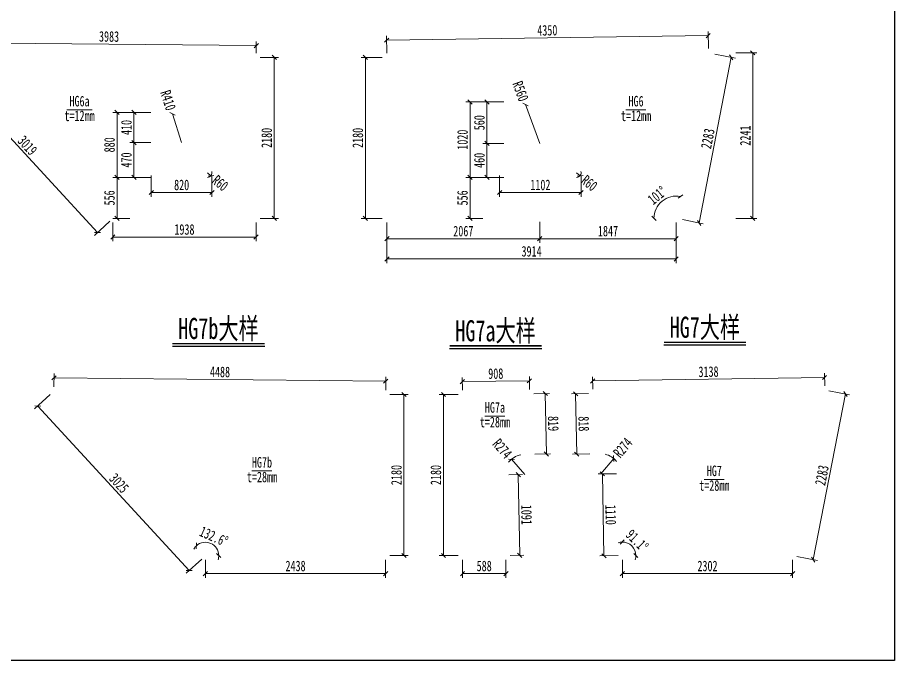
# Model space of a CAD drawing. Header units: millimetres. Extents: x 44597 to 300567, y -113054 to 73044.
# Drawn here: x 288703 to 300567, y -102091 to -93389 of the extents above; entities that cross this region are included whole.
import ezdxf
from ezdxf.enums import TextEntityAlignment as Align

# ---------------------------------------------------------------- set-up
doc = ezdxf.new("R2010")
doc.units = ezdxf.units.MM
doc.layers.get('Defpoints').update_dxf_attribs({"color": 8})
for name, color, linetype, lineweight in [('文字', 7, 'Continuous', 15), ('标注线及字体', 2, 'Continuous', 15), ('细实线', 4, 'Continuous', 15)]:
    doc.layers.add(name, color=color, linetype=linetype, lineweight=lineweight)
doc.styles.add('111', font='', dxfattribs={"width": 0.7})
doc.styles.add('BM_Dim', font='', dxfattribs={"width": 0.85})
doc.styles.get('111').set_extended_font_data('仿宋_GB2312')
doc.styles.get('BM_Dim').set_extended_font_data('仿宋_GB2312')
doc.dimstyles.new('200', dxfattribs={"dimscale": 0, "dimtxt": 2.5, "dimasz": 1, "dimexe": 1, "dimexo": 1, "dimgap": 0.6, "dimtad": 1, "dimdec": 0, "dimdsep": 46, "dimtxsty": '111', "dimblk": 'OBLIQUE', "dimcen": 0, "dimclrd": 4, "dimclre": 4, "dimclrt": 4, "dimadec": 1, "dimazin": 2, "dimtfac": 1, "dimtdec": 0, "dimtix": 1, "dimtmove": 2, "dimatfit": 3, "dimfxl": 4, "dimfxlon": 1, "dimtolj": 1, "dimlwd": -1, "dimlwe": -1, "dimarcsym": 0})

# ---------------------------------------------------------------- blocks, each defined once
blk = doc.blocks.new('_Oblique')
at = {"color": 0, "linetype": 'ByBlock', "lineweight": -2}
blk.add_line((-0.5, -0.5), (0.5, 0.5), dxfattribs=at)
blk = doc.blocks.new('*D3454')
at = {"layer": 'Defpoints', "color": 0, "transparency": 16777216}
for p in [(293697, -93695), (293700, -93928), (298050, -93867)]:
    blk.add_point(p, dxfattribs=at)
at = {"layer": '细实线', "color": 4, "transparency": 16777216}
for p, q in [((298049, -93809), (298046, -93577)), ((293699, -93871), (293696, -93638)), ((298047, -93634), (293697, -93695))]:
    blk.add_line(p, q, dxfattribs=at)
at = {"layer": '细实线', "color": 4, "transparency": 16777216, "xscale": 57.14285714285715, "yscale": 57.14285714285715, "zscale": 57.14285714285715}
for p, rotation in [((293697, -93695), 180.8055640130428), ((298047, -93634), 0.8055640130428283)]:
    blk.add_blockref('_Oblique', p, dxfattribs=dict(at, rotation=rotation))
at = {"layer": '细实线', "color": 4, "transparency": 16777216, "insert": (295870, -93562), "char_height": 142.9, "attachment_point": 5, "rotation": 0.8056, "style": '111'}
blk.add_mtext('\\A1;4350', dxfattribs=at)
blk = doc.blocks.new('*D3455')
at = {"layer": 'Defpoints', "color": 0, "transparency": 16777216}
for p in [(298050, -93867), (297614, -96108), (297923, -96168)]:
    blk.add_point(p, dxfattribs=at)
at = {"layer": '细实线', "color": 4, "transparency": 16777216}
for p, q in [((298359, -93927), (297923, -96168)), ((298135, -93883), (298415, -93938)), ((297699, -96124), (297979, -96179))]:
    blk.add_line(p, q, dxfattribs=at)
at = {"layer": '细实线', "color": 4, "transparency": 16777216, "xscale": 57.14285714285715, "yscale": 57.14285714285715, "zscale": 57.14285714285715}
for p, rotation in [((298359, -93927), 78.99999999998765), ((297923, -96168), 258.9999999999877)]:
    blk.add_blockref('_Oblique', p, dxfattribs=dict(at, rotation=rotation))
at = {"layer": '细实线', "color": 4, "transparency": 16777216, "insert": (298041, -95028), "char_height": 142.9, "attachment_point": 5, "rotation": 79, "style": '111'}
blk.add_mtext('\\A1;2283', dxfattribs=at)
blk = doc.blocks.new('*D3456')
at = {"layer": 'Defpoints', "color": 0, "transparency": 16777216}
for p in [(295767, -95552), (297614, -96108), (297614, -96383)]:
    blk.add_point(p, dxfattribs=at)
at = {"layer": '细实线', "color": 4, "transparency": 16777216}
for p, q in [((295767, -96154), (295767, -96440)), ((297614, -96165), (297614, -96440)), ((295767, -96383), (297614, -96383))]:
    blk.add_line(p, q, dxfattribs=at)
at = {"layer": '细实线', "color": 4, "transparency": 16777216, "xscale": 57.14285714285715, "yscale": 57.14285714285715, "zscale": 57.14285714285715, "rotation": 180}
blk.add_blockref('_Oblique', (295767, -96383), dxfattribs=at)
at = {"layer": '细实线', "color": 4, "transparency": 16777216, "xscale": 57.14285714285715, "yscale": 57.14285714285715, "zscale": 57.14285714285715}
blk.add_blockref('_Oblique', (297614, -96383), dxfattribs=at)
at = {"layer": '细实线', "color": 4, "transparency": 16777216, "insert": (296691, -96280), "char_height": 142.9, "attachment_point": 5, "style": '111'}
blk.add_mtext('\\A1;1847', dxfattribs=at)
blk = doc.blocks.new('*D3457')
at = {"layer": 'Defpoints', "color": 0, "transparency": 16777216}
for p in [(298043, -93901), (297421, -95876), (297621, -96074), (297217, -96108), (297579, -96108)]:
    blk.add_point(p, dxfattribs=at)
at = {"layer": '细实线', "color": 4, "transparency": 16777216}
blk.add_arc((297614, -96108), 302, 79, 180, dxfattribs=at)
at = {"layer": '细实线', "color": 4, "transparency": 16777216, "xscale": 57.14285714285715, "yscale": 57.14285714285715, "zscale": 57.14285714285715}
for p, rotation in [((297672, -95812), 348.999999999978), ((297312, -96108), 270.0000000000042)]:
    blk.add_blockref('_Oblique', p, dxfattribs=dict(at, rotation=rotation))
at = {"layer": '细实线', "color": 4, "transparency": 16777216, "insert": (297357, -95796), "char_height": 142.9, "attachment_point": 5, "rotation": 39.5, "style": '111'}
blk.add_mtext('\\A1;101%%d', dxfattribs=at)
blk = doc.blocks.new('*D3458')
at = {"layer": 'Defpoints', "color": 0, "transparency": 16777216}
for p in [(298050, -93867), (298649, -93867), (297614, -96108)]:
    blk.add_point(p, dxfattribs=at)
at = {"layer": '细实线', "color": 4, "transparency": 16777216}
for p, q in [((298420, -93867), (298706, -93867)), ((298649, -96108), (298649, -93867)), ((298420, -96108), (298706, -96108))]:
    blk.add_line(p, q, dxfattribs=at)
at = {"layer": '细实线', "color": 4, "transparency": 16777216, "xscale": 57.14285714285715, "yscale": 57.14285714285715, "zscale": 57.14285714285715}
for p, rotation in [((298649, -93867), 90), ((298649, -96108), 270)]:
    blk.add_blockref('_Oblique', p, dxfattribs=dict(at, rotation=rotation))
at = {"layer": '细实线', "color": 4, "transparency": 16777216, "insert": (298548, -94987), "char_height": 142.9, "attachment_point": 5, "rotation": 90, "style": '111'}
blk.add_mtext('\\A1;2241', dxfattribs=at)
blk = doc.blocks.new('*D3459')
at = {"layer": 'Defpoints', "color": 0, "transparency": 16777216}
for p in [(291930, -93928), (291930, -96108), (292176, -96108)]:
    blk.add_point(p, dxfattribs=at)
at = {"layer": '细实线', "color": 4, "transparency": 16777216}
for p, q in [((291987, -93928), (292233, -93928)), ((292176, -93928), (292176, -96108)), ((291987, -96108), (292233, -96108))]:
    blk.add_line(p, q, dxfattribs=at)
at = {"layer": '细实线', "color": 4, "transparency": 16777216, "xscale": 57.14285714285715, "yscale": 57.14285714285715, "zscale": 57.14285714285715}
for p, rotation in [((292176, -93928), 90.00000000001836), ((292176, -96108), 270.0000000000184)]:
    blk.add_blockref('_Oblique', p, dxfattribs=dict(at, rotation=rotation))
at = {"layer": '细实线', "color": 4, "transparency": 16777216, "insert": (292074, -95018), "char_height": 142.9, "attachment_point": 5, "rotation": 90, "style": '111'}
blk.add_mtext('\\A1;2180', dxfattribs=at)
blk = doc.blocks.new('*D3460')
at = {"layer": 'Defpoints', "color": 0, "transparency": 16777216}
for p in [(289992, -96108), (291930, -96108), (291930, -96360)]:
    blk.add_point(p, dxfattribs=at)
at = {"layer": '细实线', "color": 4, "transparency": 16777216}
for p, q in [((289992, -96165), (289992, -96417)), ((291930, -96165), (291930, -96417)), ((289992, -96360), (291930, -96360))]:
    blk.add_line(p, q, dxfattribs=at)
at = {"layer": '细实线', "color": 4, "transparency": 16777216, "xscale": 57.14285714285715, "yscale": 57.14285714285715, "zscale": 57.14285714285715}
for p, rotation in [((289992, -96360), 180.0000000000021), ((291930, -96360), 2.151045557243727e-12)]:
    blk.add_blockref('_Oblique', p, dxfattribs=dict(at, rotation=rotation))
at = {"layer": '细实线', "color": 4, "transparency": 16777216, "insert": (290961, -96258), "char_height": 142.9, "attachment_point": 5, "style": '111'}
blk.add_mtext('\\A1;1938', dxfattribs=at)
blk = doc.blocks.new('*D3461')
at = {"layer": 'Defpoints', "color": 0, "transparency": 16777216}
for p in [(287947, -93888), (287739, -94079), (289992, -96108)]:
    blk.add_point(p, dxfattribs=at)
at = {"layer": '细实线', "color": 4, "transparency": 16777216}
for p, q in [((287905, -93926), (287697, -94118)), ((289784, -96299), (287739, -94079)), ((289950, -96147), (289742, -96338))]:
    blk.add_line(p, q, dxfattribs=at)
at = {"layer": '细实线', "color": 4, "transparency": 16777216, "xscale": 57.14285714285715, "yscale": 57.14285714285715, "zscale": 57.14285714285715}
for p, rotation in [((287739, -94079), 132.6489191297723), ((289784, -96299), 312.6489191297723)]:
    blk.add_blockref('_Oblique', p, dxfattribs=dict(at, rotation=rotation))
at = {"layer": '细实线', "color": 4, "transparency": 16777216, "insert": (288837, -95120), "char_height": 142.9, "attachment_point": 5, "rotation": 312.6489, "style": '111'}
blk.add_mtext('\\A1;3019', dxfattribs=at)
blk = doc.blocks.new('*D3462')
at = {"layer": 'Defpoints', "color": 0, "transparency": 16777216}
for p in [(291932, -93769), (287947, -93888), (291930, -93928)]:
    blk.add_point(p, dxfattribs=at)
at = {"layer": '细实线', "color": 4, "transparency": 16777216}
for p, q in [((287948, -93831), (287949, -93672)), ((291931, -93870), (291932, -93711)), ((287949, -93729), (291932, -93769))]:
    blk.add_line(p, q, dxfattribs=at)
at = {"layer": '细实线', "color": 4, "transparency": 16777216, "xscale": 57.14285714285715, "yscale": 57.14285714285715, "zscale": 57.14285714285715}
for p, rotation in [((287949, -93729), 179.4262908393092), ((291932, -93769), 359.4262908393092)]:
    blk.add_blockref('_Oblique', p, dxfattribs=dict(at, rotation=rotation))
at = {"layer": '细实线', "color": 4, "transparency": 16777216, "insert": (289941, -93646), "char_height": 142.9, "attachment_point": 5, "rotation": 359.4263, "style": '111'}
blk.add_mtext('\\A1;3983', dxfattribs=at)
blk = doc.blocks.new('*D3463')
at = {"layer": 'Defpoints', "color": 0, "transparency": 16777216}
for p in [(290280, -95552), (290050, -96108), (290280, -96108)]:
    blk.add_point(p, dxfattribs=at)
at = {"layer": '细实线', "color": 4, "transparency": 16777216}
for p, q in [((290223, -95552), (289993, -95552)), ((290050, -95552), (290050, -96108)), ((290223, -96108), (289993, -96108))]:
    blk.add_line(p, q, dxfattribs=at)
at = {"layer": '细实线', "color": 4, "transparency": 16777216, "xscale": 57.14285714285715, "yscale": 57.14285714285715, "zscale": 57.14285714285715}
for p, rotation in [((290050, -95552), 90), ((290050, -96108), 270)]:
    blk.add_blockref('_Oblique', p, dxfattribs=dict(at, rotation=rotation))
at = {"layer": '细实线', "color": 4, "transparency": 16777216, "insert": (289947, -95830), "char_height": 142.9, "attachment_point": 5, "rotation": 90, "style": '111'}
blk.add_mtext('\\A1;556', dxfattribs=at)
blk = doc.blocks.new('*D3464')
at = {"layer": 'Defpoints', "color": 0, "transparency": 16777216}
for p in [(290923, -94672), (290050, -95552), (290280, -95552)]:
    blk.add_point(p, dxfattribs=at)
at = {"layer": '细实线', "color": 4, "transparency": 16777216}
for p, q in [((290278, -94672), (289993, -94672)), ((290050, -94672), (290050, -95552)), ((290223, -95552), (289993, -95552))]:
    blk.add_line(p, q, dxfattribs=at)
at = {"layer": '细实线', "color": 4, "transparency": 16777216, "xscale": 57.14285714285715, "yscale": 57.14285714285715, "zscale": 57.14285714285715}
for p, rotation in [((290050, -94672), 90), ((290050, -95552), 270)]:
    blk.add_blockref('_Oblique', p, dxfattribs=dict(at, rotation=rotation))
at = {"layer": '细实线', "color": 4, "transparency": 16777216, "insert": (289947, -95112), "char_height": 142.9, "attachment_point": 5, "rotation": 90, "style": '111'}
blk.add_mtext('\\A1;880', dxfattribs=at)
blk = doc.blocks.new('*D3465')
at = {"layer": 'Defpoints', "color": 0, "transparency": 16777216}
for p in [(290278, -95082), (290923, -95082), (290777, -95552)]:
    blk.add_point(p, dxfattribs=at)
at = {"layer": '细实线', "color": 4, "transparency": 16777216}
for p, q in [((290507, -95082), (290221, -95082)), ((290278, -95552), (290278, -95082)), ((290507, -95552), (290221, -95552))]:
    blk.add_line(p, q, dxfattribs=at)
at = {"layer": '细实线', "color": 4, "transparency": 16777216, "xscale": 57.14285714285715, "yscale": 57.14285714285715, "zscale": 57.14285714285715}
for p, rotation in [((290278, -95082), 90), ((290278, -95552), 270)]:
    blk.add_blockref('_Oblique', p, dxfattribs=dict(at, rotation=rotation))
at = {"layer": '细实线', "color": 4, "transparency": 16777216, "insert": (290176, -95317), "char_height": 142.9, "attachment_point": 5, "rotation": 90, "style": '111'}
blk.add_mtext('\\A1;470', dxfattribs=at)
blk = doc.blocks.new('*D3466')
at = {"layer": 'Defpoints', "color": 0, "transparency": 16777216}
for p in [(290923, -94672), (290278, -95082), (290923, -95082)]:
    blk.add_point(p, dxfattribs=at)
at = {"layer": '细实线', "color": 4, "transparency": 16777216}
for p, q in [((290507, -94672), (290221, -94672)), ((290278, -94672), (290278, -95082)), ((290507, -95082), (290221, -95082))]:
    blk.add_line(p, q, dxfattribs=at)
at = {"layer": '细实线', "color": 4, "transparency": 16777216, "xscale": 57.14285714285715, "yscale": 57.14285714285715, "zscale": 57.14285714285715}
for p, rotation in [((290278, -94672), 90), ((290278, -95082), 270)]:
    blk.add_blockref('_Oblique', p, dxfattribs=dict(at, rotation=rotation))
at = {"layer": '细实线', "color": 4, "transparency": 16777216, "insert": (290176, -94877), "char_height": 142.9, "attachment_point": 5, "rotation": 90, "style": '111'}
blk.add_mtext('\\A1;410', dxfattribs=at)
blk = doc.blocks.new('*D3467')
at = {"layer": 'Defpoints', "color": 0, "transparency": 16777216}
for p in [(290513, -95233), (291333, -95233), (291333, -95757)]:
    blk.add_point(p, dxfattribs=at)
at = {"layer": '细实线', "color": 4, "transparency": 16777216}
for p, q in [((290513, -95529), (290513, -95814)), ((291333, -95529), (291333, -95814)), ((290513, -95757), (291333, -95757))]:
    blk.add_line(p, q, dxfattribs=at)
at = {"layer": '细实线', "color": 4, "transparency": 16777216, "xscale": 57.14285714285715, "yscale": 57.14285714285715, "zscale": 57.14285714285715, "rotation": 180}
blk.add_blockref('_Oblique', (290513, -95757), dxfattribs=at)
at = {"layer": '细实线', "color": 4, "transparency": 16777216, "xscale": 57.14285714285715, "yscale": 57.14285714285715, "zscale": 57.14285714285715}
blk.add_blockref('_Oblique', (291333, -95757), dxfattribs=at)
at = {"layer": '细实线', "color": 4, "transparency": 16777216, "insert": (290923, -95655), "char_height": 142.9, "attachment_point": 5, "style": '111'}
blk.add_mtext('\\A1;820', dxfattribs=at)
blk = doc.blocks.new('*D3468')
at = {"layer": 'Defpoints', "color": 0, "transparency": 16777216}
for p in [(291273, -95492), (291320, -95530)]:
    blk.add_point(p, dxfattribs=at)
at = {"layer": '细实线', "color": 4, "transparency": 16777216}
for p, q in [((291320, -95530), (291273, -95492)), ((291273, -95492), (291320, -95530))]:
    blk.add_line(p, q, dxfattribs=at)
blk.add_arc((291273, -95492), 60, 270, 18.0232, dxfattribs=at)
at = {"layer": '细实线', "color": 4, "transparency": 16777216, "xscale": 57.14285714285715, "yscale": 57.14285714285715, "zscale": 57.14285714285715, "rotation": 321.1493920463839}
blk.add_blockref('_Oblique', (291320, -95530), dxfattribs=at)
at = {"layer": '细实线', "color": 4, "transparency": 16777216, "insert": (291445, -95630), "char_height": 142.9, "attachment_point": 5, "rotation": 321.1494, "style": '111'}
blk.add_mtext('\\A1;R60', dxfattribs=at)
blk = doc.blocks.new('*D3469')
at = {"layer": 'Defpoints', "color": 0, "transparency": 16777216}
for p in [(290799, -94691), (290923, -95082)]:
    blk.add_point(p, dxfattribs=at)
at = {"layer": '细实线', "color": 4, "transparency": 16777216}
for p, q in [((290799, -94691), (290923, -95082)), ((290923, -95082), (290799, -94691))]:
    blk.add_line(p, q, dxfattribs=at)
at = {"layer": '细实线', "color": 4, "transparency": 16777216, "xscale": 57.14285714285715, "yscale": 57.14285714285715, "zscale": 57.14285714285715, "rotation": 107.717311465055}
blk.add_blockref('_Oblique', (290799, -94691), dxfattribs=at)
at = {"layer": '细实线', "color": 4, "transparency": 16777216, "insert": (290740, -94509), "char_height": 142.9, "attachment_point": 5, "rotation": 287.7173, "style": '111'}
blk.add_mtext('\\A1;R410', dxfattribs=at)
blk = doc.blocks.new('*D3470')
at = {"layer": 'Defpoints', "color": 0, "transparency": 16777216}
for p in [(295055, -95552), (294825, -96108), (295055, -96108)]:
    blk.add_point(p, dxfattribs=at)
at = {"layer": '细实线', "color": 4, "transparency": 16777216}
for p, q in [((294998, -95552), (294768, -95552)), ((294825, -95552), (294825, -96108)), ((294998, -96108), (294768, -96108))]:
    blk.add_line(p, q, dxfattribs=at)
at = {"layer": '细实线', "color": 4, "transparency": 16777216, "xscale": 57.14285714285715, "yscale": 57.14285714285715, "zscale": 57.14285714285715}
for p, rotation in [((294825, -95552), 90), ((294825, -96108), 270)]:
    blk.add_blockref('_Oblique', p, dxfattribs=dict(at, rotation=rotation))
at = {"layer": '细实线', "color": 4, "transparency": 16777216, "insert": (294723, -95830), "char_height": 142.9, "attachment_point": 5, "rotation": 90, "style": '111'}
blk.add_mtext('\\A1;556', dxfattribs=at)
blk = doc.blocks.new('*D3471')
at = {"layer": 'Defpoints', "color": 0, "transparency": 16777216}
for p in [(295767, -94532), (294825, -95552), (295055, -95552)]:
    blk.add_point(p, dxfattribs=at)
at = {"layer": '细实线', "color": 4, "transparency": 16777216}
for p, q in [((295053, -94532), (294768, -94532)), ((294825, -94532), (294825, -95552)), ((294998, -95552), (294768, -95552))]:
    blk.add_line(p, q, dxfattribs=at)
at = {"layer": '细实线', "color": 4, "transparency": 16777216, "xscale": 57.14285714285715, "yscale": 57.14285714285715, "zscale": 57.14285714285715}
for p, rotation in [((294825, -94532), 90), ((294825, -95552), 270)]:
    blk.add_blockref('_Oblique', p, dxfattribs=dict(at, rotation=rotation))
at = {"layer": '细实线', "color": 4, "transparency": 16777216, "insert": (294723, -95042), "char_height": 142.9, "attachment_point": 5, "rotation": 90, "style": '111'}
blk.add_mtext('\\A1;1020', dxfattribs=at)
blk = doc.blocks.new('*D3472')
at = {"layer": 'Defpoints', "color": 0, "transparency": 16777216}
for p in [(295053, -95092), (295767, -95092), (295552, -95552)]:
    blk.add_point(p, dxfattribs=at)
at = {"layer": '细实线', "color": 4, "transparency": 16777216}
for p, q in [((295282, -95092), (294996, -95092)), ((295053, -95552), (295053, -95092)), ((295282, -95552), (294996, -95552))]:
    blk.add_line(p, q, dxfattribs=at)
at = {"layer": '细实线', "color": 4, "transparency": 16777216, "xscale": 57.14285714285715, "yscale": 57.14285714285715, "zscale": 57.14285714285715}
for p, rotation in [((295053, -95092), 90), ((295053, -95552), 270)]:
    blk.add_blockref('_Oblique', p, dxfattribs=dict(at, rotation=rotation))
at = {"layer": '细实线', "color": 4, "transparency": 16777216, "insert": (294951, -95322), "char_height": 142.9, "attachment_point": 5, "rotation": 90, "style": '111'}
blk.add_mtext('\\A1;460', dxfattribs=at)
blk = doc.blocks.new('*D3473')
at = {"layer": 'Defpoints', "color": 0, "transparency": 16777216}
for p in [(295767, -94532), (295053, -95092), (295767, -95092)]:
    blk.add_point(p, dxfattribs=at)
at = {"layer": '细实线', "color": 4, "transparency": 16777216}
for p, q in [((295282, -94532), (294996, -94532)), ((295053, -94532), (295053, -95092)), ((295282, -95092), (294996, -95092))]:
    blk.add_line(p, q, dxfattribs=at)
at = {"layer": '细实线', "color": 4, "transparency": 16777216, "xscale": 57.14285714285715, "yscale": 57.14285714285715, "zscale": 57.14285714285715}
for p, rotation in [((295053, -94532), 90), ((295053, -95092), 270)]:
    blk.add_blockref('_Oblique', p, dxfattribs=dict(at, rotation=rotation))
at = {"layer": '细实线', "color": 4, "transparency": 16777216, "insert": (294951, -94812), "char_height": 142.9, "attachment_point": 5, "rotation": 90, "style": '111'}
blk.add_mtext('\\A1;560', dxfattribs=at)
blk = doc.blocks.new('*D3474')
at = {"layer": 'Defpoints', "color": 0, "transparency": 16777216}
for p in [(295225, -95233), (296327, -95312), (296327, -95757)]:
    blk.add_point(p, dxfattribs=at)
at = {"layer": '细实线', "color": 4, "transparency": 16777216}
for p, q in [((295225, -95529), (295225, -95814)), ((296327, -95529), (296327, -95814)), ((295225, -95757), (296327, -95757))]:
    blk.add_line(p, q, dxfattribs=at)
at = {"layer": '细实线', "color": 4, "transparency": 16777216, "xscale": 57.14285714285715, "yscale": 57.14285714285715, "zscale": 57.14285714285715, "rotation": 180}
blk.add_blockref('_Oblique', (295225, -95757), dxfattribs=at)
at = {"layer": '细实线', "color": 4, "transparency": 16777216, "xscale": 57.14285714285715, "yscale": 57.14285714285715, "zscale": 57.14285714285715}
blk.add_blockref('_Oblique', (296327, -95757), dxfattribs=at)
at = {"layer": '细实线', "color": 4, "transparency": 16777216, "insert": (295776, -95655), "char_height": 142.9, "attachment_point": 5, "style": '111'}
blk.add_mtext('\\A1;1102', dxfattribs=at)
blk = doc.blocks.new('*D3475')
at = {"layer": 'Defpoints', "color": 0, "transparency": 16777216}
for p in [(296267, -95492), (296314, -95530)]:
    blk.add_point(p, dxfattribs=at)
at = {"layer": '细实线', "color": 4, "transparency": 16777216}
for p, q in [((296314, -95530), (296267, -95492)), ((296267, -95492), (296314, -95530))]:
    blk.add_line(p, q, dxfattribs=at)
blk.add_arc((296267, -95492), 60, 270, 18.0232, dxfattribs=at)
at = {"layer": '细实线', "color": 4, "transparency": 16777216, "xscale": 57.14285714285715, "yscale": 57.14285714285715, "zscale": 57.14285714285715, "rotation": 321.1493920463839}
blk.add_blockref('_Oblique', (296314, -95530), dxfattribs=at)
at = {"layer": '细实线', "color": 4, "transparency": 16777216, "insert": (296439, -95630), "char_height": 142.9, "attachment_point": 5, "rotation": 321.1494, "style": '111'}
blk.add_mtext('\\A1;R60', dxfattribs=at)
blk = doc.blocks.new('*D3476')
at = {"layer": 'Defpoints', "color": 0, "transparency": 16777216}
for p in [(295574, -94566), (295767, -95092)]:
    blk.add_point(p, dxfattribs=at)
at = {"layer": '细实线', "color": 4, "transparency": 16777216}
for p, q in [((295574, -94566), (295767, -95092)), ((295767, -95092), (295574, -94566))]:
    blk.add_line(p, q, dxfattribs=at)
at = {"layer": '细实线', "color": 4, "transparency": 16777216, "xscale": 57.14285714285715, "yscale": 57.14285714285715, "zscale": 57.14285714285715, "rotation": 110.1841288857541}
blk.add_blockref('_Oblique', (295574, -94566), dxfattribs=at)
at = {"layer": '细实线', "color": 4, "transparency": 16777216, "insert": (295508, -94386), "char_height": 142.9, "attachment_point": 5, "rotation": 290.1841, "style": '111'}
blk.add_mtext('\\A1;R560', dxfattribs=at)
blk = doc.blocks.new('*D3477')
at = {"layer": 'Defpoints', "color": 0, "transparency": 16777216}
for p in [(295767, -95552), (293700, -96108), (293700, -96383)]:
    blk.add_point(p, dxfattribs=at)
at = {"layer": '细实线', "color": 4, "transparency": 16777216}
for p, q in [((293700, -96165), (293700, -96440)), ((295767, -96154), (295767, -96440)), ((295767, -96383), (293700, -96383))]:
    blk.add_line(p, q, dxfattribs=at)
at = {"layer": '细实线', "color": 4, "transparency": 16777216, "xscale": 57.14285714285715, "yscale": 57.14285714285715, "zscale": 57.14285714285715, "rotation": 180}
blk.add_blockref('_Oblique', (293700, -96383), dxfattribs=at)
at = {"layer": '细实线', "color": 4, "transparency": 16777216, "xscale": 57.14285714285715, "yscale": 57.14285714285715, "zscale": 57.14285714285715}
blk.add_blockref('_Oblique', (295767, -96383), dxfattribs=at)
at = {"layer": '细实线', "color": 4, "transparency": 16777216, "insert": (294734, -96280), "char_height": 142.9, "attachment_point": 5, "style": '111'}
blk.add_mtext('\\A1;2067', dxfattribs=at)
blk = doc.blocks.new('*D3478')
at = {"layer": 'Defpoints', "color": 0, "transparency": 16777216}
for p in [(297614, -96108), (293700, -96382), (293700, -96656)]:
    blk.add_point(p, dxfattribs=at)
at = {"layer": '细实线', "color": 4, "transparency": 16777216}
for p, q in [((293700, -96439), (293700, -96714)), ((297614, -96428), (297614, -96714)), ((297614, -96656), (293700, -96656))]:
    blk.add_line(p, q, dxfattribs=at)
at = {"layer": '细实线', "color": 4, "transparency": 16777216, "xscale": 57.14285714285715, "yscale": 57.14285714285715, "zscale": 57.14285714285715, "rotation": 180}
blk.add_blockref('_Oblique', (293700, -96656), dxfattribs=at)
at = {"layer": '细实线', "color": 4, "transparency": 16777216, "xscale": 57.14285714285715, "yscale": 57.14285714285715, "zscale": 57.14285714285715}
blk.add_blockref('_Oblique', (297614, -96656), dxfattribs=at)
at = {"layer": '细实线', "color": 4, "transparency": 16777216, "insert": (295657, -96554), "char_height": 142.9, "attachment_point": 5, "style": '111'}
blk.add_mtext('\\A1;3914', dxfattribs=at)
blk = doc.blocks.new('*D3479')
at = {"layer": 'Defpoints', "color": 0, "transparency": 16777216}
for p in [(293700, -93928), (293409, -96108), (293700, -96108)]:
    blk.add_point(p, dxfattribs=at)
at = {"layer": '细实线', "color": 4, "transparency": 16777216}
for p, q in [((293638, -93928), (293352, -93928)), ((293409, -93928), (293409, -96108)), ((293638, -96108), (293352, -96108))]:
    blk.add_line(p, q, dxfattribs=at)
at = {"layer": '细实线', "color": 4, "transparency": 16777216, "xscale": 57.14285714285715, "yscale": 57.14285714285715, "zscale": 57.14285714285715}
for p, rotation in [((293409, -93928), 90), ((293409, -96108), 270)]:
    blk.add_blockref('_Oblique', p, dxfattribs=dict(at, rotation=rotation))
at = {"layer": '细实线', "color": 4, "transparency": 16777216, "insert": (293307, -95018), "char_height": 142.9, "attachment_point": 5, "rotation": 90, "style": '111'}
blk.add_mtext('\\A1;2180', dxfattribs=at)
blk = doc.blocks.new('*D3480')
at = {"layer": 'Defpoints', "color": 0, "transparency": 16777216}
for p in [(293683, -98491), (293683, -100671), (293931, -100671)]:
    blk.add_point(p, dxfattribs=at)
at = {"layer": '细实线', "color": 4, "transparency": 16777216}
for p, q in [((293740, -98491), (293988, -98491)), ((293931, -98491), (293931, -100671)), ((293740, -100671), (293988, -100671))]:
    blk.add_line(p, q, dxfattribs=at)
at = {"layer": '细实线', "color": 4, "transparency": 16777216, "xscale": 57.14285714285715, "yscale": 57.14285714285715, "zscale": 57.14285714285715}
for p, rotation in [((293931, -98491), 90), ((293931, -100671), 270)]:
    blk.add_blockref('_Oblique', p, dxfattribs=dict(at, rotation=rotation))
at = {"layer": '细实线', "color": 4, "transparency": 16777216, "insert": (293829, -99581), "char_height": 142.9, "attachment_point": 5, "rotation": 90, "style": '111'}
blk.add_mtext('\\A1;2180', dxfattribs=at)
blk = doc.blocks.new('*D3481')
at = {"layer": 'Defpoints', "color": 0, "transparency": 16777216}
for p in [(294722, -98491), (294466, -100671), (294722, -100671)]:
    blk.add_point(p, dxfattribs=at)
at = {"layer": '细实线', "color": 4, "transparency": 16777216}
for p, q in [((294665, -98491), (294409, -98491)), ((294466, -98491), (294466, -100671)), ((294665, -100671), (294409, -100671))]:
    blk.add_line(p, q, dxfattribs=at)
at = {"layer": '细实线', "color": 4, "transparency": 16777216, "xscale": 57.14285714285715, "yscale": 57.14285714285715, "zscale": 57.14285714285715}
for p, rotation in [((294466, -98491), 90), ((294466, -100671), 270)]:
    blk.add_blockref('_Oblique', p, dxfattribs=dict(at, rotation=rotation))
at = {"layer": '细实线', "color": 4, "transparency": 16777216, "insert": (294363, -99581), "char_height": 142.9, "attachment_point": 5, "rotation": 90, "style": '111'}
blk.add_mtext('\\A1;2180', dxfattribs=at)
blk = doc.blocks.new('*D3482')
at = {"layer": 'Defpoints', "color": 0, "transparency": 16777216}
for p in [(291245, -100671), (293683, -100671), (293683, -100915)]:
    blk.add_point(p, dxfattribs=at)
at = {"layer": '细实线', "color": 4, "transparency": 16777216}
for p, q in [((291245, -100728), (291245, -100972)), ((293683, -100728), (293683, -100972)), ((291245, -100915), (293683, -100915))]:
    blk.add_line(p, q, dxfattribs=at)
at = {"layer": '细实线', "color": 4, "transparency": 16777216, "xscale": 57.14285714285715, "yscale": 57.14285714285715, "zscale": 57.14285714285715, "rotation": 180}
blk.add_blockref('_Oblique', (291245, -100915), dxfattribs=at)
at = {"layer": '细实线', "color": 4, "transparency": 16777216, "xscale": 57.14285714285715, "yscale": 57.14285714285715, "zscale": 57.14285714285715}
blk.add_blockref('_Oblique', (293683, -100915), dxfattribs=at)
at = {"layer": '细实线', "color": 4, "transparency": 16777216, "insert": (292464, -100813), "char_height": 142.9, "attachment_point": 5, "style": '111'}
blk.add_mtext('\\A1;2438', dxfattribs=at)
blk = doc.blocks.new('*D3483')
at = {"layer": 'Defpoints', "color": 0, "transparency": 16777216}
for p in [(294722, -100671), (295310, -100671), (295310, -100915)]:
    blk.add_point(p, dxfattribs=at)
at = {"layer": '细实线', "color": 4, "transparency": 16777216}
for p, q in [((294722, -100728), (294722, -100972)), ((295310, -100728), (295310, -100972)), ((294722, -100915), (295310, -100915))]:
    blk.add_line(p, q, dxfattribs=at)
at = {"layer": '细实线', "color": 4, "transparency": 16777216, "xscale": 57.14285714285715, "yscale": 57.14285714285715, "zscale": 57.14285714285715, "rotation": 180}
blk.add_blockref('_Oblique', (294722, -100915), dxfattribs=at)
at = {"layer": '细实线', "color": 4, "transparency": 16777216, "xscale": 57.14285714285715, "yscale": 57.14285714285715, "zscale": 57.14285714285715}
blk.add_blockref('_Oblique', (295310, -100915), dxfattribs=at)
at = {"layer": '细实线', "color": 4, "transparency": 16777216, "insert": (295016, -100813), "char_height": 142.9, "attachment_point": 5, "style": '111'}
blk.add_mtext('\\A1;588', dxfattribs=at)
blk = doc.blocks.new('*D3484')
at = {"layer": 'Defpoints', "color": 0, "transparency": 16777216}
for p in [(296886, -100671), (299188, -100671), (299188, -100915)]:
    blk.add_point(p, dxfattribs=at)
at = {"layer": '细实线', "color": 4, "transparency": 16777216}
for p, q in [((296886, -100728), (296886, -100972)), ((299188, -100728), (299188, -100972)), ((296886, -100915), (299188, -100915))]:
    blk.add_line(p, q, dxfattribs=at)
at = {"layer": '细实线', "color": 4, "transparency": 16777216, "xscale": 57.14285714285715, "yscale": 57.14285714285715, "zscale": 57.14285714285715, "rotation": 180}
blk.add_blockref('_Oblique', (296886, -100915), dxfattribs=at)
at = {"layer": '细实线', "color": 4, "transparency": 16777216, "xscale": 57.14285714285715, "yscale": 57.14285714285715, "zscale": 57.14285714285715}
blk.add_blockref('_Oblique', (299188, -100915), dxfattribs=at)
at = {"layer": '细实线', "color": 4, "transparency": 16777216, "insert": (298037, -100813), "char_height": 142.9, "attachment_point": 5, "style": '111'}
blk.add_mtext('\\A1;2302', dxfattribs=at)
blk = doc.blocks.new('*D3485')
at = {"layer": 'Defpoints', "color": 0, "transparency": 16777216}
for p in [(289195, -98446), (288976, -98648), (291245, -100671)]:
    blk.add_point(p, dxfattribs=at)
at = {"layer": '细实线', "color": 4, "transparency": 16777216}
for p, q in [((289144, -98493), (288934, -98686)), ((291026, -100873), (288976, -98648)), ((291194, -100718), (290984, -100911))]:
    blk.add_line(p, q, dxfattribs=at)
at = {"layer": '细实线', "color": 4, "transparency": 16777216, "xscale": 57.14285714285715, "yscale": 57.14285714285715, "zscale": 57.14285714285715}
for p, rotation in [((288976, -98648), 132.6489191297494), ((291026, -100873), 312.6489191297494)]:
    blk.add_blockref('_Oblique', p, dxfattribs=dict(at, rotation=rotation))
at = {"layer": '细实线', "color": 4, "transparency": 16777216, "insert": (290076, -99691), "char_height": 142.9, "attachment_point": 5, "rotation": 312.6489, "style": '111'}
blk.add_mtext('\\A1;3025', dxfattribs=at)
blk = doc.blocks.new('*D3486')
at = {"layer": 'Defpoints', "color": 0, "transparency": 16777216}
for p in [(299623, -98430), (299903, -98484), (299188, -100671)]:
    blk.add_point(p, dxfattribs=at)
at = {"layer": '细实线', "color": 4, "transparency": 16777216}
for p, q in [((299679, -98440), (299959, -98495)), ((299468, -100725), (299903, -98484)), ((299244, -100682), (299524, -100736))]:
    blk.add_line(p, q, dxfattribs=at)
at = {"layer": '细实线', "color": 4, "transparency": 16777216, "xscale": 57.14285714285715, "yscale": 57.14285714285715, "zscale": 57.14285714285715}
for p, rotation in [((299903, -98484), 78.99999999998758), ((299468, -100725), 258.9999999999876)]:
    blk.add_blockref('_Oblique', p, dxfattribs=dict(at, rotation=rotation))
at = {"layer": '细实线', "color": 4, "transparency": 16777216, "insert": (299585, -99585), "char_height": 142.9, "attachment_point": 5, "rotation": 79, "style": '111'}
blk.add_mtext('\\A1;2283', dxfattribs=at)
blk = doc.blocks.new('*D3487')
at = {"layer": 'Defpoints', "color": 0, "transparency": 16777216}
for p in [(293685, -98311), (289195, -98446), (293683, -98491)]:
    blk.add_point(p, dxfattribs=at)
at = {"layer": '细实线', "color": 4, "transparency": 16777216}
for p, q in [((289196, -98389), (289198, -98209)), ((289197, -98266), (293685, -98311)), ((293684, -98433), (293685, -98254))]:
    blk.add_line(p, q, dxfattribs=at)
at = {"layer": '细实线', "color": 4, "transparency": 16777216, "xscale": 57.14285714285715, "yscale": 57.14285714285715, "zscale": 57.14285714285715}
for p, rotation in [((289197, -98266), 179.4262908393073), ((293685, -98311), 359.4262908393073)]:
    blk.add_blockref('_Oblique', p, dxfattribs=dict(at, rotation=rotation))
at = {"layer": '细实线', "color": 4, "transparency": 16777216, "insert": (291442, -98186), "char_height": 142.9, "attachment_point": 5, "rotation": 359.4263, "style": '111'}
blk.add_mtext('\\A1;4488', dxfattribs=at)
blk = doc.blocks.new('*D3488')
at = {"layer": 'Defpoints', "color": 0, "transparency": 16777216}
for p in [(295628, -98306), (294722, -98491), (295630, -98481)]:
    blk.add_point(p, dxfattribs=at)
at = {"layer": '细实线', "color": 4, "transparency": 16777216}
for p, q in [((294722, -98434), (294720, -98259)), ((294720, -98316), (295628, -98306)), ((295629, -98424), (295627, -98249))]:
    blk.add_line(p, q, dxfattribs=at)
at = {"layer": '细实线', "color": 4, "transparency": 16777216, "xscale": 57.14285714285715, "yscale": 57.14285714285715, "zscale": 57.14285714285715}
for p, rotation in [((294720, -98316), 180.6062575010035), ((295628, -98306), 0.6062575010035488)]:
    blk.add_blockref('_Oblique', p, dxfattribs=dict(at, rotation=rotation))
at = {"layer": '细实线', "color": 4, "transparency": 16777216, "insert": (295173, -98209), "char_height": 142.9, "attachment_point": 5, "rotation": 0.6063, "style": '111'}
blk.add_mtext('\\A1;908', dxfattribs=at)
blk = doc.blocks.new('*D3489')
at = {"layer": 'Defpoints', "color": 0, "transparency": 16777216}
for p in [(299621, -98261), (299623, -98430), (296486, -98477)]:
    blk.add_point(p, dxfattribs=at)
at = {"layer": '细实线', "color": 4, "transparency": 16777216}
for p, q in [((299623, -98372), (299620, -98204)), ((296485, -98420), (296483, -98251)), ((296483, -98308), (299621, -98261))]:
    blk.add_line(p, q, dxfattribs=at)
at = {"layer": '细实线', "color": 4, "transparency": 16777216, "xscale": 57.14285714285715, "yscale": 57.14285714285715, "zscale": 57.14285714285715}
for p, rotation in [((296483, -98308), 180.8594051247405), ((299621, -98261), 0.8594051247405021)]:
    blk.add_blockref('_Oblique', p, dxfattribs=dict(at, rotation=rotation))
at = {"layer": '细实线', "color": 4, "transparency": 16777216, "insert": (298051, -98183), "char_height": 142.9, "attachment_point": 5, "rotation": 0.8594, "style": '111'}
blk.add_mtext('\\A1;3138', dxfattribs=at)
blk = doc.blocks.new('*D3490')
at = {"layer": 'Defpoints', "color": 0, "transparency": 16777216}
for p in [(295630, -98481), (295842, -98477), (295645, -99300)]:
    blk.add_point(p, dxfattribs=at)
at = {"layer": '细实线', "color": 4, "transparency": 16777216}
for p, q in [((295687, -98480), (295899, -98476)), ((295857, -99296), (295842, -98477)), ((295702, -99299), (295914, -99295))]:
    blk.add_line(p, q, dxfattribs=at)
at = {"layer": '细实线', "color": 4, "transparency": 16777216, "xscale": 57.14285714285715, "yscale": 57.14285714285715, "zscale": 57.14285714285715}
for p, rotation in [((295842, -98477), 91.0553400000036), ((295857, -99296), 271.0553400000036)]:
    blk.add_blockref('_Oblique', p, dxfattribs=dict(at, rotation=rotation))
at = {"layer": '细实线', "color": 4, "transparency": 16777216, "insert": (295951, -98885), "char_height": 142.9, "attachment_point": 5, "rotation": 271.0553, "style": '111'}
blk.add_mtext('\\A1;819', dxfattribs=at)
blk = doc.blocks.new('*D3491')
at = {"layer": 'Defpoints', "color": 0, "transparency": 16777216}
for p in [(296253, -98481), (296486, -98477), (296501, -99294)]:
    blk.add_point(p, dxfattribs=at)
at = {"layer": '细实线', "color": 4, "transparency": 16777216}
for p, q in [((296429, -98478), (296196, -98482)), ((296268, -99298), (296253, -98481)), ((296444, -99295), (296211, -99299))]:
    blk.add_line(p, q, dxfattribs=at)
at = {"layer": '细实线', "color": 4, "transparency": 16777216, "xscale": 57.14285714285715, "yscale": 57.14285714285715, "zscale": 57.14285714285715}
for p, rotation in [((296253, -98481), 91.05533999998515), ((296268, -99298), 271.0553399999852)]:
    blk.add_blockref('_Oblique', p, dxfattribs=dict(at, rotation=rotation))
at = {"layer": '细实线', "color": 4, "transparency": 16777216, "insert": (296363, -98888), "char_height": 142.9, "attachment_point": 5, "rotation": 271.0553, "style": '111'}
blk.add_mtext('\\A1;818', dxfattribs=at)
blk = doc.blocks.new('*D3492')
at = {"layer": 'Defpoints', "color": 0, "transparency": 16777216}
for p in [(295290, -99580), (295477, -99577), (295310, -100671)]:
    blk.add_point(p, dxfattribs=at)
at = {"layer": '细实线', "color": 4, "transparency": 16777216}
for p, q in [((295348, -99579), (295534, -99576)), ((295497, -100668), (295477, -99577)), ((295368, -100670), (295554, -100666))]:
    blk.add_line(p, q, dxfattribs=at)
at = {"layer": '细实线', "color": 4, "transparency": 16777216, "xscale": 57.14285714285715, "yscale": 57.14285714285715, "zscale": 57.14285714285715}
for p, rotation in [((295477, -99577), 91.05534000323806), ((295497, -100668), 271.0553400032381)]:
    blk.add_blockref('_Oblique', p, dxfattribs=dict(at, rotation=rotation))
at = {"layer": '细实线', "color": 4, "transparency": 16777216, "insert": (295589, -100120), "char_height": 142.9, "attachment_point": 5, "rotation": 271.0553, "style": '111'}
blk.add_mtext('\\A1;1091', dxfattribs=at)
blk = doc.blocks.new('*D3493')
at = {"layer": 'Defpoints', "color": 0, "transparency": 16777216}
for p in [(296616, -99566), (296865, -99561), (296886, -100671)]:
    blk.add_point(p, dxfattribs=at)
at = {"layer": '细实线', "color": 4, "transparency": 16777216}
for p, q in [((296808, -99563), (296558, -99567)), ((296636, -100676), (296616, -99566)), ((296829, -100672), (296579, -100677))]:
    blk.add_line(p, q, dxfattribs=at)
at = {"layer": '细实线', "color": 4, "transparency": 16777216, "xscale": 57.14285714285715, "yscale": 57.14285714285715, "zscale": 57.14285714285715}
for p, rotation in [((296616, -99566), 91.05534000215832), ((296636, -100676), 271.0553400021583)]:
    blk.add_blockref('_Oblique', p, dxfattribs=dict(at, rotation=rotation))
at = {"layer": '细实线', "color": 4, "transparency": 16777216, "insert": (296728, -100119), "char_height": 142.9, "attachment_point": 5, "rotation": 271.0553, "style": '111'}
blk.add_mtext('\\A1;1110', dxfattribs=at)
blk = doc.blocks.new('*D3494')
at = {"layer": 'Defpoints', "color": 0, "transparency": 16777216}
for p in [(295386, -99368), (295564, -99575)]:
    blk.add_point(p, dxfattribs=at)
at = {"layer": '细实线', "color": 4, "transparency": 16777216}
for p, q in [((295386, -99368), (295564, -99575)), ((295564, -99575), (295386, -99368))]:
    blk.add_line(p, q, dxfattribs=at)
blk.add_arc((295564, -99575), 274, 100.9155, 142.7013, dxfattribs=at)
at = {"layer": '细实线', "color": 4, "transparency": 16777216, "xscale": 57.14285714285715, "yscale": 57.14285714285715, "zscale": 57.14285714285715, "rotation": 130.7305095689327}
blk.add_blockref('_Oblique', (295386, -99368), dxfattribs=at)
at = {"layer": '细实线', "color": 4, "transparency": 16777216, "insert": (295262, -99224), "char_height": 142.9, "attachment_point": 5, "rotation": 310.7305, "style": '111'}
blk.add_mtext('\\A1;R274', dxfattribs=at)
blk = doc.blocks.new('*D3495')
at = {"layer": 'Defpoints', "color": 0, "transparency": 16777216}
for p in [(296768, -99357), (296592, -99567)]:
    blk.add_point(p, dxfattribs=at)
at = {"layer": '细实线', "color": 4, "transparency": 16777216}
for p, q in [((296768, -99357), (296592, -99567)), ((296592, -99567), (296768, -99357))]:
    blk.add_line(p, q, dxfattribs=at)
blk.add_arc((296592, -99567), 274, 37.9437, 76.9738, dxfattribs=at)
at = {"layer": '细实线', "color": 4, "transparency": 16777216, "xscale": 57.14285714285715, "yscale": 57.14285714285715, "zscale": 57.14285714285715, "rotation": 49.91457560174663}
blk.add_blockref('_Oblique', (296768, -99357), dxfattribs=at)
at = {"layer": '细实线', "color": 4, "transparency": 16777216, "insert": (296891, -99211), "char_height": 142.9, "attachment_point": 5, "rotation": 49.9146, "style": '111'}
blk.add_mtext('\\A1;R274', dxfattribs=at)
blk = doc.blocks.new('*D3496')
at = {"layer": 'Defpoints', "color": 0, "transparency": 16777216}
for p in [(289845, -99151), (291364, -100536), (291221, -100645), (291280, -100671), (291645, -100671)]:
    blk.add_point(p, dxfattribs=at)
at = {"layer": '细实线', "color": 4, "transparency": 16777216}
for start, end in [(132.6489, 150.9529), (0, 132.6489), (341.696, 0)]:
    blk.add_arc((291245, -100671), 180, start, end, dxfattribs=at)
at = {"layer": '细实线', "color": 4, "transparency": 16777216, "xscale": 57.14285714285715, "yscale": 57.14285714285715, "zscale": 57.14285714285715}
for p, rotation in [((291123, -100539), 42.64891912976184), ((291425, -100671), 90.00000000000836)]:
    blk.add_blockref('_Oblique', p, dxfattribs=dict(at, rotation=rotation))
at = {"layer": '细实线', "color": 4, "transparency": 16777216, "insert": (291358, -100413), "char_height": 142.86, "attachment_point": 5, "rotation": 336.3245, "style": '111'}
blk.add_mtext('\\A1;132.6%%d', dxfattribs=at)
blk = doc.blocks.new('*D3497')
at = {"layer": 'Defpoints', "color": 0, "transparency": 16777216}
for p in [(296865, -99561), (297046, -100584), (296886, -100671), (296886, -100671), (297209, -100671)]:
    blk.add_point(p, dxfattribs=at)
at = {"layer": '细实线', "color": 4, "transparency": 16777216}
for start, end in [(91.0553, 109.0695), (0, 91.0553), (341.9858, 0)]:
    blk.add_arc((296886, -100671), 182, start, end, dxfattribs=at)
at = {"layer": '细实线', "color": 4, "transparency": 16777216, "xscale": 57.14285714285715, "yscale": 57.14285714285715, "zscale": 57.14285714285715}
for p, rotation in [((296883, -100488), 1.055340002158305), ((297068, -100671), 90.00000000001033)]:
    blk.add_blockref('_Oblique', p, dxfattribs=dict(at, rotation=rotation))
at = {"layer": '细实线', "color": 4, "transparency": 16777216, "insert": (297085, -100468), "char_height": 142.86, "attachment_point": 5, "rotation": 315.5277, "style": '111'}
blk.add_mtext('\\A1;91.1%%d', dxfattribs=at)

msp = doc.modelspace()

# ---------------------------------------------------------------- linework, layer by layer
at = {"color": 4}
for p, q in [((290798.6, -97836.8), (292046.3, -97836.8)), ((294547.4, -97867.3), (295795.1, -97867.3)), ((297448.6, -97820.4), (298558, -97820.4))]:
    msp.add_line(p, q, dxfattribs=at)
at = {"color": 6, "const_width": 20.6}
for points in [[(290798.6, -97802.5), (292046.3, -97802.5)], [(294547.4, -97833), (295795.1, -97833)], [(297448.6, -97786.1), (298558, -97786.1)]]:
    msp.add_lwpolyline(points, dxfattribs=at)
at = {"layer": 'Defpoints'}
msp.add_lwpolyline([(278566.6, -87474.1), (300566.6, -87474.1), (300566.6, -102091.3), (278566.6, -102091.3)], close=True, dxfattribs=at)
at = {"layer": '细实线'}
for p, q in [((289368.5, -94637.7), (289711.3, -94637.7)), ((296932.5, -94637.7), (297203.9, -94637.7)), ((295023.2, -98783.5), (295294.7, -98783.5)), ((291871.5, -99526.4), (292143, -99526.4)), ((297991.1, -99641.6), (298262.5, -99641.6))]:
    msp.add_line(p, q, dxfattribs=at)

# ---------------------------------------------------------------- texts
at = {"layer": '文字', "style": 'BM_Dim', "width": 0.7}
for s, p in [('HG6a', (289541.6, -94634.7)), ('HG6', (297070.9, -94634.7)), ('t=12mm', (289541.6, -94833)), ('t=12mm', (297070.9, -94833)), ('HG7a', (295161.7, -98780.5)), ('t=28mm', (295161.7, -98978.8)), ('HG7b', (292010, -99523.4)), ('HG7', (298129.5, -99638.5)), ('t=28mm', (292010, -99721.8)), ('t=28mm', (298129.5, -99836.9))]:
    msp.add_text(s, height=142.86, dxfattribs=at).set_placement(p, align=Align.BOTTOM_CENTER)
at = {"layer": '标注线及字体', "style": '111', "width": 0.7}
for s, p in [('HG7大样', (298002.2, -97575)), ('HG7b大样', (291421.4, -97591.5)), ('HG7a大样', (295170.2, -97622))]:
    msp.add_text(s, height=285.71, dxfattribs=at).set_placement(p, align=Align.MIDDLE)

# ---------------------------------------------------------------- dimensions: what is measured, and where the dimension line sits
at = {"layer": '细实线'}
for p1, p2, distance, picture, middle in [((298050, -93866.6), (293700, -93927.7), -232.8, '*D3454', (295870.3, -93562.2)), ((287947, -93887.7), (291930.1, -93927.6), 159, '*D3462', (289941.1, -93646.4)), ((289992.0422, -96107.9255), (287946.9705, -93887.7343), 282.6166, '*D3461', (288836.8355, -95120.0362)), ((291930.1, -93927.6), (291930.1, -96107.9), 246, '*D3459', (292073.8, -95017.8)), ((298050, -93866.6), (297614.3, -96107.9), 314.8, '*D3455', (298040.8, -95027.8)), ((289992, -96107.9), (291930.1, -96107.9), -252.3, '*D3460', (290961.1, -96257.9)), ((289195.4, -98445.7), (293683, -98490.6), 179.9, '*D3487', (291442, -98186)), ((296485.9, -98476.7), (299623.4, -98429.6), 168.3, '*D3489', (298050.6, -98182.6)), ((294722.1, -98490.8), (295629.7, -98481.2), 175, '*D3488', (295173, -98208.8)), ((291245.2, -100670.9), (289195.4, -98445.7), 297.9, '*D3485', (290076.4, -99690.9)), ((295644.8, -99299.8), (295629.7, -98481.2), -212.1, '*D3490', (295951.5, -98884.7)), ((296501, -99294.1), (296485.9, -98476.7), 232.9, '*D3491', (296362.8, -98887.8)), ((299187.7, -100670.9), (299623.4, -98429.6), -285.2, '*D3486', (299585.2, -99585.2)), ((295310.5, -100670.9), (295290.4, -99580.3), -186.6, '*D3492', (295589.3, -100120.3)), ((296885.9, -100670.9), (296865.5, -99561.5), 249.9, '*D3493', (296728, -100118.9))]:
    dim = msp.add_aligned_dim(p1=p1, p2=p2, distance=distance, dimstyle='200', override={"dimscale": 57.142857, "dimblk": 'Oblique'}, dxfattribs=at)
    dim.commit()
    dim.dimension.update_dxf_attribs({"geometry": picture, "text_midpoint": middle})
for base, p1, p2, angle, override, picture, middle in [((298649, -93866.6), (297614.3, -96107.9), (298050, -93866.6), 90, {"dimscale": 57.142857, "dimblk": 'Oblique'}, '*D3458', (298548.3, -94987.3)), ((293409.2, -96107.9), (293700, -93927.7), (293700, -96107.9), 90, {"dimscale": 57.142857, "dimblk": 'Oblique'}, '*D3479', (293306.9, -95017.8)), ((294824.8, -95551.9), (295767.4, -94531.9), (295055.1, -95551.9), 90, {"dimscale": 57.142857, "dimblk": 'Oblique'}, '*D3471', (294722.6, -95041.9)), ((295053.2, -95091.9), (295767.4, -94531.9), (295767.4, -95091.9), 270, {"dimscale": 57.142857, "dimblk": 'Oblique'}, '*D3473', (294950.9, -94811.9)), ((290049.7, -95551.9), (290923.5, -94671.9), (290280, -95551.9), 90, {"dimscale": 57.142857, "dimblk": 'Oblique'}, '*D3464', (289947.4, -95111.9)), ((290278, -95081.9), (290923.5, -94671.9), (290923.5, -95081.9), 270, {"dimscale": 57.142857, "dimblk": 'Oblique'}, '*D3466', (290175.8, -94876.9)), ((290278, -95081.9), (290776.9, -95551.9), (290923.5, -95081.9), 90, {"dimscale": 57.142857, "dimblk": 'Oblique'}, '*D3465', (290175.8, -95316.9)), ((295053.2, -95091.9), (295552, -95551.9), (295767.4, -95091.9), 90, {"dimscale": 57.142857, "dimblk": 'Oblique'}, '*D3472', (294950.9, -95321.9)), ((290049.7, -96107.9), (290280, -95551.9), (290280, -96107.9), 90, {"dimscale": 57.142857, "dimblk": 'Oblique'}, '*D3463', (289947.4, -95829.9)), ((293700, -96382.7), (295767.4, -95551.9), (293700, -96107.9), 180, {"dimscale": 57.142857, "dimtxsty": '111', "dimblk": 'Oblique'}, '*D3477', (294733.7, -96280.5)), ((294824.8, -96107.9), (295055.1, -95551.9), (295055.1, -96107.9), 90, {"dimscale": 57.142857, "dimblk": 'Oblique'}, '*D3470', (294722.6, -95829.9)), ((293700, -96656.4), (297614.3, -96107.9), (293700, -96381.6), 180, {"dimscale": 57.142857, "dimtxsty": '111', "dimblk": 'Oblique'}, '*D3478', (295657.2, -96554.1)), ((293931.3, -100670.9), (293683, -98490.6), (293683, -100670.9), 90, {"dimscale": 57.142857, "dimblk": 'Oblique'}, '*D3480', (293829, -99580.8)), ((294465.7, -100670.9), (294722.1, -98490.8), (294722.1, -100670.9), 90, {"dimscale": 57.142857, "dimblk": 'Oblique'}, '*D3481', (294363.4, -99580.9))]:
    dim = msp.add_linear_dim(base=base, p1=p1, p2=p2, angle=angle, dimstyle='200', override=override, dxfattribs=at)
    dim.commit()
    dim.dimension.update_dxf_attribs({"geometry": picture, "text_midpoint": middle})
for base, line1, line2, picture, middle in [((297420.9, -95876.2), ((297217.4, -96107.9), (297579.3, -96107.9)), ((297621, -96073.6), (298043.3, -93900.9)), '*D3457', (297357.3, -95796.1)), ((291363.6, -100535.9), ((289845.3, -99151.2), (291221.4, -100645.2)), ((291280.2, -100670.9), (291644.5, -100670.9)), '*D3496', (291358.3, -100412.8)), ((297046.2, -100583.6), ((296865.5, -99561.5), (296885.9, -100670.9)), ((296885.9, -100670.9), (297208.8, -100670.9)), '*D3497', (297085.4, -100467.8))]:
    dim = msp.add_angular_dim_2l(base=base, line1=line1, line2=line2, dimstyle='200', override={"dimscale": 57.142857, "dimblk": 'Oblique'}, dxfattribs=at)
    dim.commit()
    dim.dimension.update_dxf_attribs({"geometry": picture, "text_midpoint": middle})
for center, mpoint, picture, middle in [((295767.4, -95091.9), (295574.2, -94566.3), '*D3476', (295508, -94386.2)), ((290923.5, -95081.9), (290798.7, -94691.4), '*D3469', (290740.4, -94508.9)), ((291273.5, -95491.9), (291320.2, -95529.6), '*D3468', (291444.8, -95629.9)), ((296267.4, -95491.9), (296314.2, -95529.6), '*D3475', (296438.7, -95629.9)), ((295564.3, -99575.3), (295385.5, -99367.7), '*D3494', (295262.2, -99224.4)), ((296591.5, -99566.5), (296767.9, -99356.9), '*D3495', (296890.9, -99210.8))]:
    dim = msp.add_radius_dim(center=center, mpoint=mpoint, dimstyle='200', override={"dimscale": 57.142857, "dimblk": 'Oblique'}, dxfattribs=at)
    dim.commit()
    dim.dimension.update_dxf_attribs({"geometry": picture, "text_midpoint": middle, "dimtype": 164})
for base, p1, p2, override, picture, middle in [((291333.5, -95757.2), (290513.5, -95232.7), (291333.5, -95232.7), {"dimscale": 57.142857, "dimblk": 'Oblique'}, '*D3467', (290923.5, -95654.9)), ((296327.4, -95757.2), (295225.4, -95232.7), (296327.4, -95312.2), {"dimscale": 57.142857, "dimblk": 'Oblique'}, '*D3474', (295776.4, -95654.9)), ((297614.3, -96382.7), (295767.4, -95551.9), (297614.3, -96107.9), {"dimscale": 57.142857, "dimtxsty": '111', "dimblk": 'Oblique'}, '*D3456', (296690.9, -96280.5)), ((293683, -100914.9), (291245.2, -100670.9), (293683, -100670.9), {"dimscale": 57.142857, "dimblk": 'Oblique'}, '*D3482', (292464.1, -100812.6)), ((295310.5, -100914.9), (294722.1, -100670.9), (295310.5, -100670.9), {"dimscale": 57.142857, "dimblk": 'Oblique'}, '*D3483', (295016.3, -100812.6)), ((299187.7, -100914.9), (296885.9, -100670.9), (299187.7, -100670.9), {"dimscale": 57.142857, "dimblk": 'Oblique'}, '*D3484', (298036.8, -100812.6))]:
    dim = msp.add_linear_dim(base=base, p1=p1, p2=p2, dimstyle='200', override=override, dxfattribs=at)
    dim.commit()
    dim.dimension.update_dxf_attribs({"geometry": picture, "text_midpoint": middle})

doc.saveas('drawing.dxf')
